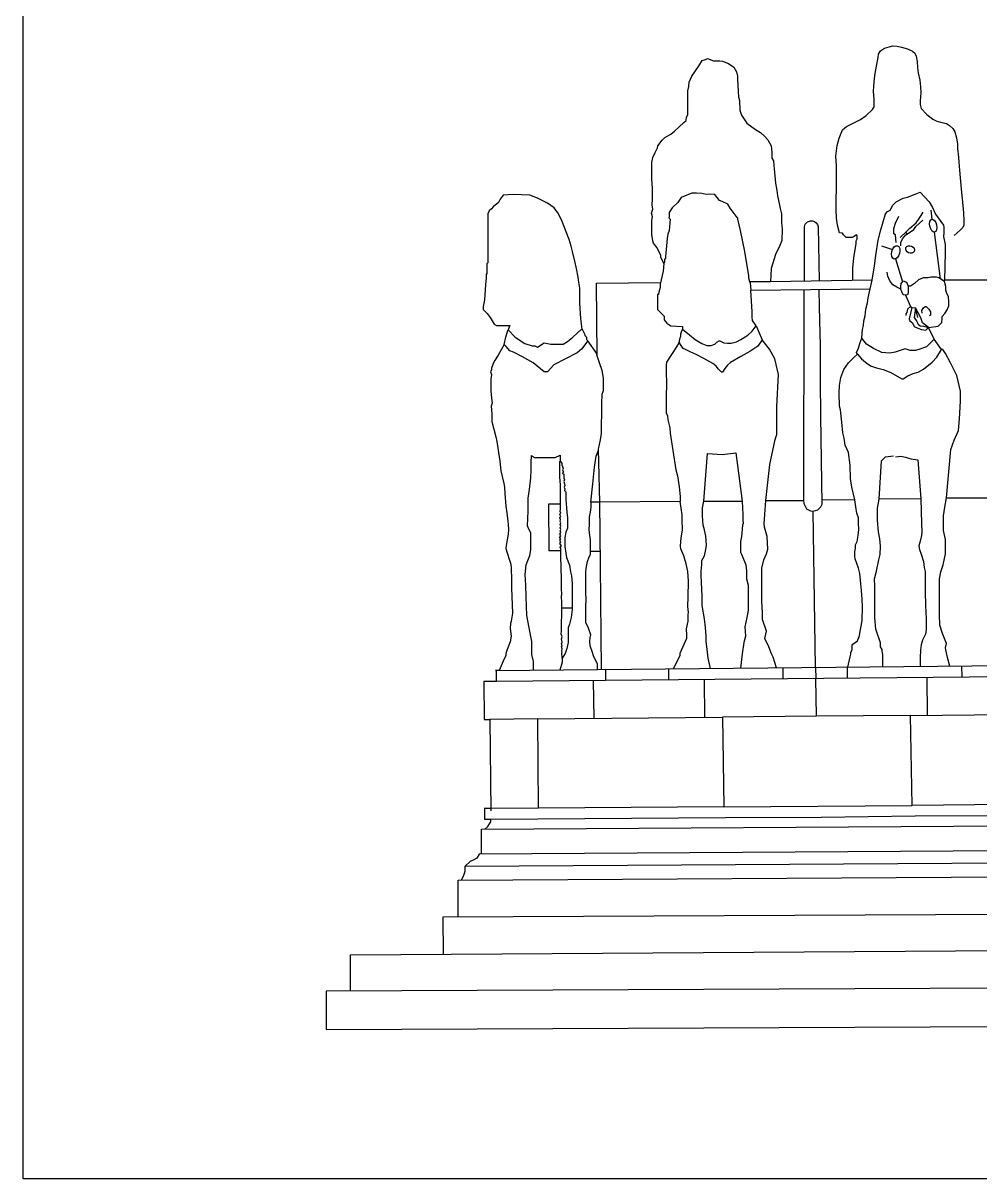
# Model space of a CAD drawing. Header units: inches. Extents: x 23.9 to 48.3, y 11.3 to 24.3.
# Drawn here: x 23.851 to 24.451, y 11.268 to 11.991 of the extents above; entities that cross this region are included whole.
import ezdxf

# ---------------------------------------------------------------- set-up
doc = ezdxf.new("R2010")
doc.units = ezdxf.units.IN
doc.header["$MEASUREMENT"] = 0
doc.layers.add('foto', color=7, linetype='Continuous')
doc.layers.add('çizgi', color=10, linetype='Continuous')
picture_1 = doc.add_image_def('image1.jpg', size_in_pixel=(1984, 2806))

msp = doc.modelspace()

# ---------------------------------------------------------------- hatches: boundary and pattern name
at = {"layer": 'çizgi'}
h = msp.add_hatch(dxfattribs=at)
h.set_pattern_fill('BOX', color=256, scale=0.5)
h.paths.add_polyline_path([(24.18856, 11.64326), (24.18856, 11.6372), (24.18872, 11.63382), (24.18855, 11.63232), (24.18871, 11.62863), (24.18871, 11.62541), (24.18871, 11.61989), (24.18867, 11.61686), (24.18867, 11.61222), (24.18867, 11.61082), (24.1884, 11.60866), (24.18905, 11.60738), (24.18858, 11.6058), (24.18892, 11.60379), (24.18862, 11.60262), (24.18907, 11.60144), (24.18859, 11.60103), (24.18892, 11.59956), (24.18873, 11.59828), (24.18906, 11.59751), (24.18877, 11.59703), (24.18903, 11.59375), (24.19086, 11.59665), (24.192, 11.5998), (24.19269, 11.60358), (24.19269, 11.60954), (24.19269, 11.61276), (24.19354, 11.61505), (24.19456, 11.61913), (24.19516, 11.62428), (24.19516, 11.63153), (24.19516, 11.63516), (24.19516, 11.64041), (24.19474, 11.6453), (24.19432, 11.64772), (24.19352, 11.65188), (24.19179, 11.65683), (24.19062, 11.66357), (24.19062, 11.66937), (24.19137, 11.67262), (24.19234, 11.67518), (24.19234, 11.67846), (24.19234, 11.68157), (24.19194, 11.68522), (24.19169, 11.68785), (24.1912, 11.69283), (24.1912, 11.69799), (24.19041, 11.69875), (24.19075, 11.69971), (24.19027, 11.70079), (24.19068, 11.70183), (24.19041, 11.70286), (24.19004, 11.70433), (24.1905, 11.70541), (24.19014, 11.70644), (24.19014, 11.70888), (24.18923, 11.70968), (24.18978, 11.71026), (24.18916, 11.71168), (24.18952, 11.71254), (24.18918, 11.71372), (24.18888, 11.71475), (24.18888, 11.71581), (24.18781, 11.71714), (24.18763, 11.71683), (24.18763, 11.7118), (24.18763, 11.70717), (24.18802, 11.70234), (24.18802, 11.69553), (24.18802, 11.69127), (24.18802, 11.6887), (24.18802, 11.68704), (24.18773, 11.68565), (24.18821, 11.68456), (24.18754, 11.68376), (24.18807, 11.68248), (24.18759, 11.68156), (24.188, 11.68061), (24.18768, 11.67937), (24.18809, 11.6784), (24.18778, 11.67741), (24.18817, 11.67636), (24.18776, 11.67531), (24.18826, 11.67426), (24.18769, 11.67348), (24.18814, 11.67235), (24.18749, 11.67135), (24.18825, 11.67033), (24.18739, 11.66915), (24.18817, 11.66858), (24.18749, 11.66765), (24.1882, 11.66662), (24.18746, 11.66554), (24.18851, 11.66413), (24.18756, 11.66343), (24.18816, 11.66262), (24.18816, 11.66136), (24.1882, 11.65919), (24.18824, 11.65758)])

# ---------------------------------------------------------------- linework, layer by layer
for p, q in [((24.38732, 11.97211), (24.38842, 11.97407)), ((24.38842, 11.97407), (24.39102, 11.97576)), ((24.39102, 11.97576), (24.39401, 11.97658)), ((24.39401, 11.97658), (24.39612, 11.97732)), ((24.39612, 11.97732), (24.39884, 11.97696)), ((24.39884, 11.97696), (24.40163, 11.97634)), ((24.40163, 11.97634), (24.40551, 11.97537)), ((24.40551, 11.97537), (24.40852, 11.97399)), ((24.40852, 11.97399), (24.41009, 11.97264)), ((24.2745, 11.96422), (24.27679, 11.96799)), ((24.27679, 11.96799), (24.27876, 11.96876)), ((24.27876, 11.96876), (24.28014, 11.9693)), ((24.28014, 11.9693), (24.28388, 11.96787)), ((24.28388, 11.96787), (24.28785, 11.96787)), ((24.28785, 11.96787), (24.28953, 11.96761)), ((24.28953, 11.96761), (24.29321, 11.96612)), ((24.38599, 11.96445), (24.38709, 11.96992)), ((24.38709, 11.96992), (24.38732, 11.97211)), ((24.41009, 11.97264), (24.41088, 11.97086)), ((24.41088, 11.97086), (24.41139, 11.96744)), ((24.41139, 11.96744), (24.41166, 11.9637)), ((24.27025, 11.95815), (24.2745, 11.96422)), ((24.29321, 11.96612), (24.2966, 11.96381)), ((24.2966, 11.96381), (24.29825, 11.9609)), ((24.29825, 11.9609), (24.29893, 11.95828)), ((24.38469, 11.95682), (24.3852, 11.95997)), ((24.3852, 11.95997), (24.38599, 11.96445)), ((24.41166, 11.9637), (24.412, 11.96039)), ((24.412, 11.96039), (24.41317, 11.95569)), ((24.26768, 11.94905), (24.26832, 11.95167)), ((24.26832, 11.95167), (24.26866, 11.95458)), ((24.26866, 11.95458), (24.27025, 11.95815)), ((24.29893, 11.95828), (24.29893, 11.95637)), ((24.29893, 11.95637), (24.2993, 11.94853)), ((24.38411, 11.94856), (24.38435, 11.95189)), ((24.38435, 11.95189), (24.38469, 11.95682)), ((24.41317, 11.95569), (24.41348, 11.95151)), ((24.26768, 11.94117), (24.26768, 11.94905)), ((24.2993, 11.94853), (24.29945, 11.94535)), ((24.29945, 11.94535), (24.3001, 11.94292)), ((24.38454, 11.94385), (24.38411, 11.94856)), ((24.41369, 11.94775), (24.41328, 11.94279)), ((24.41348, 11.95151), (24.41369, 11.94775)), ((24.26768, 11.93399), (24.26768, 11.94117)), ((24.3001, 11.94292), (24.30039, 11.93691)), ((24.37947, 11.93358), (24.38355, 11.93734)), ((24.38355, 11.93734), (24.38454, 11.93901)), ((24.38454, 11.93901), (24.38454, 11.94385)), ((24.41328, 11.94279), (24.41328, 11.94047)), ((24.41328, 11.94047), (24.41398, 11.93804)), ((24.41398, 11.93804), (24.41757, 11.93429)), ((24.26531, 11.92919), (24.26677, 11.93054)), ((24.26677, 11.93054), (24.26689, 11.93253)), ((24.26689, 11.93253), (24.26768, 11.93399)), ((24.30039, 11.93691), (24.3013, 11.93371)), ((24.3013, 11.93371), (24.30314, 11.93124)), ((24.30314, 11.93124), (24.30468, 11.92879)), ((24.37188, 11.92907), (24.37601, 11.93119)), ((24.37601, 11.93119), (24.37947, 11.93358)), ((24.41757, 11.93429), (24.42126, 11.93136)), ((24.42126, 11.93136), (24.42384, 11.93003)), ((24.42384, 11.93003), (24.42699, 11.92923)), ((24.25705, 11.92197), (24.25946, 11.92373)), ((24.25946, 11.92373), (24.26531, 11.92919)), ((24.30468, 11.92879), (24.30792, 11.92651)), ((24.30792, 11.92651), (24.31015, 11.92473)), ((24.31015, 11.92473), (24.31321, 11.92302)), ((24.31321, 11.92302), (24.31571, 11.92068)), ((24.36262, 11.91941), (24.36468, 11.92452)), ((24.36468, 11.92452), (24.36723, 11.92674)), ((24.36723, 11.92674), (24.37188, 11.92907)), ((24.42699, 11.92923), (24.42981, 11.92864)), ((24.42981, 11.92864), (24.4318, 11.92738)), ((24.4318, 11.92738), (24.43386, 11.92549)), ((24.43386, 11.92549), (24.43502, 11.92327)), ((24.43502, 11.92327), (24.43622, 11.91959)), ((24.24899, 11.91464), (24.25157, 11.9182)), ((24.25157, 11.9182), (24.25329, 11.91979)), ((24.25329, 11.91979), (24.25705, 11.92197)), ((24.31571, 11.92068), (24.31792, 11.91828)), ((24.31792, 11.91828), (24.31993, 11.91451)), ((24.36143, 11.91491), (24.36262, 11.91941)), ((24.43622, 11.91959), (24.43676, 11.91572)), ((24.43676, 11.91572), (24.43676, 11.913)), ((24.2459, 11.90724), (24.24721, 11.91051)), ((24.24721, 11.91051), (24.24878, 11.91325)), ((24.24878, 11.91325), (24.24899, 11.91464)), ((24.31993, 11.91451), (24.32019, 11.91275)), ((24.32019, 11.91275), (24.32043, 11.91049)), ((24.32043, 11.91049), (24.32043, 11.90681)), ((24.36054, 11.90823), (24.36143, 11.91491)), ((24.36101, 11.90216), (24.36054, 11.90823)), ((24.43676, 11.913), (24.43743, 11.90754)), ((24.24527, 11.90424), (24.2459, 11.90724)), ((24.24527, 11.9024), (24.24527, 11.90424)), ((24.24527, 11.8938), (24.24527, 11.9024)), ((24.32043, 11.90681), (24.32142, 11.90513)), ((24.32142, 11.90513), (24.32161, 11.90234)), ((24.32161, 11.90234), (24.32177, 11.90017)), ((24.36101, 11.8925), (24.36101, 11.90216)), ((24.43743, 11.90754), (24.43767, 11.90438)), ((24.43767, 11.90438), (24.43804, 11.89935)), ((24.24567, 11.88802), (24.24527, 11.8938)), ((24.32177, 11.90017), (24.32272, 11.8912)), ((24.43804, 11.89935), (24.43899, 11.88752)), ((24.24567, 11.88147), (24.24567, 11.88802)), ((24.32272, 11.8912), (24.32353, 11.88659)), ((24.32353, 11.88659), (24.324, 11.88324)), ((24.36101, 11.88583), (24.36101, 11.8925)), ((24.43899, 11.88752), (24.44, 11.87717)), ((24.15005, 11.88117), (24.14907, 11.87901)), ((24.15193, 11.88369), (24.15005, 11.88117)), ((24.15829, 11.88405), (24.15193, 11.88369)), ((24.16877, 11.88369), (24.15829, 11.88405)), ((24.17361, 11.88183), (24.16877, 11.88369)), ((24.17974, 11.87873), (24.17361, 11.88183)), ((24.24535, 11.8774), (24.24567, 11.88147)), ((24.26361, 11.88218), (24.26139, 11.8791)), ((24.27023, 11.88487), (24.26361, 11.88218)), ((24.27325, 11.88487), (24.27023, 11.88487)), ((24.27646, 11.88468), (24.27325, 11.88487)), ((24.2792, 11.8841), (24.27646, 11.88468)), ((24.28115, 11.88433), (24.2792, 11.8841)), ((24.28466, 11.88402), (24.28115, 11.88433)), ((24.28769, 11.88046), (24.28466, 11.88402)), ((24.28921, 11.87974), (24.28769, 11.88046)), ((24.29284, 11.87802), (24.28921, 11.87974)), ((24.324, 11.88324), (24.32505, 11.87856)), ((24.36061, 11.88263), (24.36101, 11.88583)), ((24.36061, 11.87808), (24.36061, 11.88263)), ((24.39629, 11.87734), (24.39837, 11.87952)), ((24.39837, 11.87952), (24.40273, 11.88177)), ((24.40273, 11.88177), (24.40548, 11.88247)), ((24.40548, 11.88247), (24.41014, 11.88432)), ((24.41014, 11.88432), (24.41343, 11.88562)), ((24.41343, 11.88562), (24.41897, 11.87952)), ((24.41897, 11.87952), (24.42105, 11.87593)), ((24.14316, 11.87392), (24.14251, 11.87204)), ((24.14251, 11.87204), (24.14251, 11.86297)), ((24.14474, 11.87513), (24.14316, 11.87392)), ((24.14577, 11.87647), (24.14474, 11.87513)), ((24.14907, 11.87901), (24.14577, 11.87647)), ((24.18392, 11.87574), (24.17974, 11.87873)), ((24.18631, 11.87263), (24.18392, 11.87574)), ((24.18856, 11.86821), (24.18631, 11.87263)), ((24.24503, 11.87243), (24.24578, 11.87503)), ((24.24553, 11.87012), (24.24503, 11.87243)), ((24.24578, 11.87503), (24.24535, 11.8774)), ((24.258, 11.87568), (24.25615, 11.87291)), ((24.25615, 11.87291), (24.25615, 11.87019)), ((24.26139, 11.8791), (24.258, 11.87568)), ((24.29432, 11.8756), (24.29284, 11.87802)), ((24.298, 11.87056), (24.29432, 11.8756)), ((24.32505, 11.87856), (24.32558, 11.87536)), ((24.32558, 11.87536), (24.32648, 11.87201)), ((24.32648, 11.87201), (24.32648, 11.86663)), ((24.36061, 11.87378), (24.36061, 11.87808)), ((24.36085, 11.87063), (24.36061, 11.87378)), ((24.39156, 11.87201), (24.39297, 11.87355)), ((24.39297, 11.87355), (24.39464, 11.87435)), ((24.39464, 11.87435), (24.39629, 11.87734)), ((24.41395, 11.87102), (24.4153, 11.87301)), ((24.42105, 11.87593), (24.423, 11.87177)), ((24.44, 11.87717), (24.44055, 11.87268)), ((24.44055, 11.87268), (24.44078, 11.86754)), ((24.19333, 11.85601), (24.18856, 11.86821)), ((24.24527, 11.86788), (24.24553, 11.87012)), ((24.24527, 11.86451), (24.24527, 11.86788)), ((24.25615, 11.87019), (24.25579, 11.86958)), ((24.25579, 11.86958), (24.25663, 11.86865)), ((24.25663, 11.86865), (24.25597, 11.86163)), ((24.299, 11.86925), (24.298, 11.87056)), ((24.299, 11.86872), (24.299, 11.86925)), ((24.30074, 11.86166), (24.299, 11.86872)), ((24.32648, 11.86663), (24.32695, 11.8624)), ((24.34081, 11.8639), (24.34132, 11.8656)), ((24.34132, 11.8656), (24.34276, 11.8671)), ((24.34276, 11.8671), (24.3446, 11.86758)), ((24.3446, 11.86758), (24.3458, 11.86758)), ((24.3458, 11.86758), (24.34715, 11.86713)), ((24.34715, 11.86713), (24.34819, 11.86629)), ((24.34819, 11.86629), (24.34908, 11.86527)), ((24.34908, 11.86527), (24.34936, 11.86395)), ((24.361, 11.86933), (24.36085, 11.87063)), ((24.36155, 11.86495), (24.361, 11.86933)), ((24.36274, 11.86013), (24.36155, 11.86495)), ((24.38876, 11.86209), (24.39156, 11.87201)), ((24.40682, 11.86311), (24.41079, 11.86633)), ((24.4107, 11.864), (24.41492, 11.86806)), ((24.41079, 11.86633), (24.41273, 11.86916)), ((24.41273, 11.86916), (24.41395, 11.87102)), ((24.423, 11.87177), (24.42787, 11.86499)), ((24.42787, 11.86499), (24.42827, 11.86341)), ((24.44078, 11.86496), (24.44003, 11.86344)), ((24.44078, 11.86754), (24.44078, 11.86496)), ((24.14251, 11.86297), (24.14251, 11.85226)), ((24.24527, 11.85908), (24.24527, 11.86451)), ((24.24586, 11.85506), (24.24527, 11.85908)), ((24.25521, 11.8593), (24.25483, 11.85654)), ((24.25597, 11.86163), (24.25521, 11.8593)), ((24.30342, 11.84846), (24.30074, 11.86166)), ((24.32695, 11.8624), (24.32666, 11.85525)), ((24.34081, 11.82984), (24.34081, 11.8639)), ((24.34936, 11.86395), (24.35009, 11.82998)), ((24.36458, 11.85981), (24.36274, 11.86013)), ((24.36539, 11.85895), (24.36458, 11.85981)), ((24.36698, 11.85725), (24.36539, 11.85895)), ((24.37203, 11.85775), (24.37074, 11.85725)), ((24.37341, 11.85876), (24.37203, 11.85775)), ((24.37387, 11.85814), (24.37341, 11.85876)), ((24.37387, 11.85639), (24.37387, 11.85814)), ((24.38702, 11.85548), (24.38876, 11.86209)), ((24.4008, 11.85713), (24.40447, 11.86076)), ((24.40222, 11.85638), (24.4043, 11.85876)), ((24.40426, 11.86056), (24.40511, 11.8593)), ((24.4043, 11.85876), (24.4072, 11.86071)), ((24.40447, 11.86076), (24.40682, 11.86311)), ((24.4072, 11.86071), (24.40948, 11.86224)), ((24.40948, 11.86224), (24.4107, 11.864)), ((24.42605, 11.83132), (24.42235, 11.86055)), ((24.42827, 11.86009), (24.42799, 11.85781)), ((24.42799, 11.85781), (24.42908, 11.85288)), ((24.42827, 11.86341), (24.42827, 11.86009)), ((24.43849, 11.8618), (24.43468, 11.85852)), ((24.44003, 11.86344), (24.43849, 11.8618)), ((24.14251, 11.85226), (24.14251, 11.84124)), ((24.19461, 11.85175), (24.19333, 11.85601)), ((24.1954, 11.84844), (24.19461, 11.85175)), ((24.24627, 11.85362), (24.24586, 11.85506)), ((24.24861, 11.85071), (24.24627, 11.85362)), ((24.25083, 11.84595), (24.24861, 11.85071)), ((24.25454, 11.85433), (24.25386, 11.84734)), ((24.25483, 11.85654), (24.25454, 11.85433)), ((24.32541, 11.85215), (24.32277, 11.84661)), ((24.32666, 11.85525), (24.32541, 11.85215)), ((24.37074, 11.85725), (24.36698, 11.85725)), ((24.37182, 11.84446), (24.37316, 11.85349)), ((24.37316, 11.85504), (24.37387, 11.85639)), ((24.37316, 11.85349), (24.37316, 11.85504)), ((24.38556, 11.84598), (24.38702, 11.85548)), ((24.40121, 11.85407), (24.40222, 11.85638)), ((24.40121, 11.85203), (24.40121, 11.85407)), ((24.42908, 11.85288), (24.42908, 11.84804)), ((24.19684, 11.84241), (24.1954, 11.84844)), ((24.25083, 11.84489), (24.25083, 11.84595)), ((24.25272, 11.84093), (24.25083, 11.84489)), ((24.25366, 11.84419), (24.25315, 11.8434)), ((24.25315, 11.8434), (24.25315, 11.842)), ((24.25386, 11.84734), (24.25366, 11.84525)), ((24.25366, 11.84525), (24.25366, 11.84419)), ((24.30606, 11.8331), (24.30342, 11.84846)), ((24.32277, 11.84661), (24.31993, 11.83775)), ((24.37112, 11.83806), (24.37182, 11.84446)), ((24.38472, 11.83934), (24.38556, 11.84598)), ((24.39798, 11.84379), (24.40231, 11.82944)), ((24.42908, 11.84804), (24.4286, 11.83017)), ((24.14251, 11.84124), (24.14182, 11.84064)), ((24.14182, 11.84064), (24.14182, 11.83546)), ((24.19807, 11.83776), (24.19684, 11.84241)), ((24.19892, 11.83232), (24.19807, 11.83776)), ((24.25221, 11.83611), (24.25041, 11.82796)), ((24.25272, 11.84093), (24.25221, 11.83611)), ((24.25315, 11.842), (24.25272, 11.84093)), ((24.31993, 11.83775), (24.31962, 11.82952)), ((24.37112, 11.83031), (24.37112, 11.83806)), ((24.3832, 11.83049), (24.38472, 11.83934)), ((24.14141, 11.8319), (24.14089, 11.82755)), ((24.14182, 11.83463), (24.14141, 11.83409)), ((24.14141, 11.83409), (24.14141, 11.8319)), ((24.14182, 11.83546), (24.14182, 11.83463)), ((24.19941, 11.82927), (24.19892, 11.83232)), ((24.20004, 11.82535), (24.19941, 11.82927)), ((24.21046, 11.82858), (24.25063, 11.82892)), ((24.30591, 11.83164), (24.30606, 11.8331)), ((24.30652, 11.82952), (24.30591, 11.83164)), ((24.31962, 11.82952), (24.30635, 11.82952)), ((24.30635, 11.82952), (24.30689, 11.82869)), ((24.30689, 11.82869), (24.30726, 11.82412)), ((24.3832, 11.83049), (24.31962, 11.82952)), ((24.38197, 11.82507), (24.3832, 11.83049)), ((24.39314, 11.83291), (24.39262, 11.83544)), ((24.39442, 11.83001), (24.39314, 11.83291)), ((24.39629, 11.82754), (24.39442, 11.83001)), ((24.40153, 11.82837), (24.40282, 11.83013)), ((24.40282, 11.83013), (24.40447, 11.82921)), ((24.40447, 11.82921), (24.40527, 11.82831)), ((24.4122, 11.83075), (24.40975, 11.82848)), ((24.41522, 11.83188), (24.4122, 11.83075)), ((24.41845, 11.83188), (24.41522, 11.83188)), ((24.41998, 11.83225), (24.41845, 11.83188)), ((24.42365, 11.83225), (24.41998, 11.83225)), ((24.42509, 11.83194), (24.42365, 11.83225)), ((24.4286, 11.82966), (24.42509, 11.83194)), ((24.4286, 11.82966), (24.4286, 11.83068)), ((24.4286, 11.83068), (24.42882, 11.83068)), ((24.42939, 11.82656), (24.4286, 11.82966)), ((24.42882, 11.83068), (24.48045, 11.83068)), ((24.14089, 11.82755), (24.14029, 11.81824)), ((24.20004, 11.81613), (24.20004, 11.82535)), ((24.21103, 11.78311), (24.21046, 11.82858)), ((24.24931, 11.82157), (24.24879, 11.82157)), ((24.24879, 11.82157), (24.24879, 11.81215)), ((24.24964, 11.82287), (24.24931, 11.82157)), ((24.25041, 11.82594), (24.24964, 11.82287)), ((24.25041, 11.82796), (24.25041, 11.82594)), ((24.30726, 11.82412), (24.38197, 11.82507)), ((24.30799, 11.81071), (24.30726, 11.82412)), ((24.34043, 11.82454), (24.34025, 11.69258)), ((24.35025, 11.81374), (24.35011, 11.82467)), ((24.38082, 11.81944), (24.38197, 11.82507)), ((24.39882, 11.82607), (24.39629, 11.82754)), ((24.4013, 11.82491), (24.39882, 11.82607)), ((24.4013, 11.82653), (24.40153, 11.82837)), ((24.4013, 11.82491), (24.4013, 11.82653)), ((24.40189, 11.82308), (24.4013, 11.82491)), ((24.40265, 11.82133), (24.40189, 11.82308)), ((24.40527, 11.82831), (24.40575, 11.82676)), ((24.40585, 11.8226), (24.40539, 11.82125)), ((24.40734, 11.82676), (24.40575, 11.82676)), ((24.40575, 11.82676), (24.40585, 11.8244)), ((24.40585, 11.8244), (24.40585, 11.8226)), ((24.40975, 11.82848), (24.40734, 11.82676)), ((24.42939, 11.82415), (24.42939, 11.82656)), ((24.42993, 11.82277), (24.42939, 11.82415)), ((24.43104, 11.81996), (24.42993, 11.82277)), ((24.14029, 11.81824), (24.13956, 11.81397)), ((24.20069, 11.80647), (24.20004, 11.81613)), ((24.37928, 11.81221), (24.38027, 11.81617)), ((24.38027, 11.81617), (24.38082, 11.81944)), ((24.40416, 11.821), (24.40265, 11.82133)), ((24.40539, 11.82125), (24.40416, 11.821)), ((24.40416, 11.821), (24.40732, 11.81396)), ((24.4302, 11.81185), (24.43135, 11.81445)), ((24.43135, 11.81694), (24.43104, 11.81996)), ((24.43135, 11.81445), (24.43135, 11.81694)), ((24.13956, 11.81397), (24.13956, 11.81315)), ((24.13956, 11.81315), (24.13956, 11.81203)), ((24.13956, 11.81203), (24.14201, 11.80964)), ((24.14201, 11.80964), (24.14385, 11.80712)), ((24.14385, 11.80712), (24.14644, 11.803)), ((24.24879, 11.81215), (24.25146, 11.80939)), ((24.25146, 11.80939), (24.25294, 11.80786)), ((24.25294, 11.80786), (24.25294, 11.80556)), ((24.30799, 11.80726), (24.30799, 11.81071)), ((24.30835, 11.80517), (24.30799, 11.80726)), ((24.35063, 11.7972), (24.35025, 11.81374)), ((24.37813, 11.8049), (24.37889, 11.80804)), ((24.37889, 11.80804), (24.37928, 11.81221)), ((24.40504, 11.81022), (24.40446, 11.80935)), ((24.40446, 11.80935), (24.40446, 11.80824)), ((24.40547, 11.81238), (24.40504, 11.81022)), ((24.40732, 11.81396), (24.40547, 11.81238)), ((24.4081, 11.81331), (24.40642, 11.80633)), ((24.40732, 11.81396), (24.4081, 11.81331)), ((24.4081, 11.81331), (24.41042, 11.81307)), ((24.40993, 11.80996), (24.40961, 11.80714)), ((24.40961, 11.80714), (24.41132, 11.80464)), ((24.41042, 11.81307), (24.40993, 11.80996)), ((24.41379, 11.80693), (24.41042, 11.81307)), ((24.41185, 11.80708), (24.41042, 11.81307)), ((24.41485, 11.80365), (24.41379, 11.80693)), ((24.41438, 11.81153), (24.41534, 11.81314)), ((24.41467, 11.80975), (24.41438, 11.81153)), ((24.41534, 11.81314), (24.41644, 11.81392)), ((24.41644, 11.81392), (24.41709, 11.81392)), ((24.41709, 11.81392), (24.41884, 11.81229)), ((24.41884, 11.81229), (24.41985, 11.81068)), ((24.41985, 11.80851), (24.4191, 11.80812)), ((24.41985, 11.81068), (24.41985, 11.8095)), ((24.41985, 11.8095), (24.41985, 11.80851)), ((24.42707, 11.80774), (24.4288, 11.80958)), ((24.42707, 11.80637), (24.42707, 11.80774)), ((24.4288, 11.80958), (24.4302, 11.81185)), ((24.14644, 11.803), (24.14778, 11.80207)), ((24.14778, 11.80207), (24.15355, 11.80207)), ((24.15355, 11.80207), (24.15622, 11.80207)), ((24.15622, 11.80207), (24.15506, 11.79937)), ((24.20062, 11.79943), (24.20147, 11.7998)), ((24.20147, 11.7998), (24.20069, 11.80647)), ((24.20147, 11.7998), (24.2033, 11.79651)), ((24.25294, 11.80556), (24.2546, 11.80363)), ((24.2546, 11.80363), (24.25704, 11.80179)), ((24.25704, 11.80179), (24.2645, 11.80143)), ((24.2645, 11.7997), (24.2635, 11.79799)), ((24.2645, 11.80143), (24.2645, 11.7997)), ((24.2645, 11.7997), (24.26884, 11.7962)), ((24.30804, 11.79854), (24.31057, 11.80192)), ((24.31057, 11.80192), (24.30835, 11.80517)), ((24.31057, 11.80192), (24.31435, 11.79299)), ((24.37701, 11.7972), (24.37724, 11.79966)), ((24.37724, 11.79966), (24.37781, 11.80213)), ((24.37781, 11.80213), (24.37813, 11.8049)), ((24.40642, 11.80633), (24.40685, 11.80504)), ((24.40685, 11.80504), (24.40847, 11.80376)), ((24.40847, 11.80376), (24.40961, 11.80152)), ((24.40961, 11.80152), (24.4118, 11.80039)), ((24.41132, 11.80464), (24.41214, 11.80297)), ((24.4118, 11.80039), (24.41428, 11.79959)), ((24.41214, 11.80297), (24.41342, 11.80178)), ((24.41342, 11.80178), (24.41534, 11.80156)), ((24.41862, 11.80079), (24.41485, 11.80365)), ((24.41534, 11.80156), (24.41862, 11.80079)), ((24.41691, 11.79925), (24.41862, 11.80079)), ((24.41862, 11.80079), (24.42462, 11.80166)), ((24.42219, 11.79349), (24.41862, 11.80079)), ((24.42462, 11.80166), (24.42683, 11.8039)), ((24.42683, 11.8039), (24.42707, 11.80637)), ((24.15265, 11.79025), (24.15367, 11.79485)), ((24.15367, 11.79485), (24.15475, 11.79837)), ((24.15475, 11.79837), (24.15506, 11.79937)), ((24.15506, 11.79937), (24.15957, 11.79469)), ((24.15957, 11.79469), (24.16559, 11.79085)), ((24.19235, 11.79204), (24.19551, 11.7945)), ((24.19551, 11.7945), (24.19866, 11.79754)), ((24.19866, 11.79754), (24.20062, 11.79943)), ((24.20509, 11.79257), (24.20109, 11.7872)), ((24.2033, 11.79651), (24.2033, 11.79584)), ((24.2033, 11.79584), (24.20423, 11.79486)), ((24.20423, 11.79486), (24.20423, 11.7934)), ((24.20423, 11.7934), (24.20509, 11.79257)), ((24.21082, 11.78456), (24.20509, 11.79257)), ((24.26257, 11.79345), (24.26203, 11.79118)), ((24.26309, 11.79514), (24.26257, 11.79345)), ((24.2635, 11.79799), (24.26309, 11.79654)), ((24.26309, 11.79654), (24.26309, 11.79514)), ((24.26884, 11.7962), (24.27238, 11.79335)), ((24.27238, 11.79335), (24.27657, 11.79082)), ((24.28601, 11.79168), (24.28734, 11.7924)), ((24.28734, 11.7924), (24.2879, 11.7924)), ((24.2879, 11.7924), (24.29035, 11.79122)), ((24.2983, 11.79181), (24.30106, 11.79323)), ((24.30106, 11.79323), (24.30542, 11.7961)), ((24.30542, 11.7961), (24.30804, 11.79854)), ((24.31435, 11.79299), (24.31171, 11.78909)), ((24.31903, 11.78722), (24.31435, 11.79299)), ((24.35083, 11.78951), (24.35063, 11.7972)), ((24.37544, 11.79086), (24.37674, 11.79404)), ((24.37674, 11.79404), (24.37701, 11.7972)), ((24.37976, 11.79045), (24.37674, 11.79404)), ((24.41428, 11.79959), (24.41691, 11.79925)), ((24.42219, 11.79349), (24.41726, 11.78873)), ((24.42675, 11.78696), (24.42219, 11.79349)), ((24.15265, 11.79025), (24.14885, 11.78343)), ((24.15387, 11.7889), (24.15265, 11.79025)), ((24.15623, 11.78629), (24.15387, 11.7889)), ((24.15846, 11.78529), (24.15623, 11.78629)), ((24.16413, 11.78247), (24.15846, 11.78529)), ((24.16559, 11.79085), (24.1702, 11.7894)), ((24.1702, 11.7894), (24.17192, 11.7894)), ((24.17192, 11.7894), (24.17358, 11.78857)), ((24.17358, 11.78857), (24.17767, 11.79116)), ((24.17767, 11.79116), (24.18187, 11.79033)), ((24.18187, 11.79033), (24.18613, 11.79033)), ((24.18613, 11.79033), (24.1896, 11.79033)), ((24.1896, 11.79033), (24.19235, 11.79204)), ((24.20109, 11.7872), (24.19844, 11.78496)), ((24.26064, 11.78879), (24.25446, 11.77911)), ((24.26203, 11.79118), (24.26064, 11.78879)), ((24.26355, 11.78962), (24.26216, 11.79175)), ((24.26485, 11.78771), (24.26355, 11.78962)), ((24.26635, 11.78698), (24.26485, 11.78771)), ((24.26927, 11.78557), (24.26635, 11.78698)), ((24.27299, 11.78381), (24.26927, 11.78557)), ((24.27657, 11.79082), (24.27975, 11.78961)), ((24.27975, 11.78961), (24.28229, 11.78961)), ((24.28229, 11.78961), (24.28461, 11.79044)), ((24.28461, 11.79044), (24.28601, 11.79168)), ((24.29035, 11.79122), (24.29266, 11.79091)), ((24.29266, 11.79091), (24.29485, 11.79091)), ((24.29485, 11.79091), (24.2983, 11.79181)), ((24.3065, 11.78585), (24.30098, 11.78267)), ((24.31171, 11.78909), (24.3065, 11.78585)), ((24.32219, 11.78124), (24.31903, 11.78722)), ((24.35094, 11.78132), (24.35083, 11.78951)), ((24.37347, 11.78522), (24.37462, 11.78779)), ((24.37406, 11.78403), (24.37347, 11.78522)), ((24.37462, 11.78779), (24.37544, 11.79086)), ((24.38406, 11.78765), (24.37976, 11.79045)), ((24.3893, 11.78516), (24.38406, 11.78765)), ((24.39442, 11.78476), (24.3893, 11.78516)), ((24.3977, 11.7854), (24.39442, 11.78476)), ((24.40392, 11.78738), (24.3977, 11.7854)), ((24.40699, 11.78634), (24.40392, 11.78738)), ((24.41035, 11.78634), (24.40699, 11.78634)), ((24.41248, 11.78708), (24.41035, 11.78634)), ((24.41726, 11.78873), (24.41248, 11.78708)), ((24.42386, 11.78224), (24.42675, 11.78696)), ((24.42746, 11.78696), (24.42675, 11.78696)), ((24.42915, 11.78451), (24.42746, 11.78696)), ((24.14654, 11.78001), (24.14554, 11.77758)), ((24.14885, 11.78343), (24.14654, 11.78001)), ((24.17081, 11.77867), (24.16413, 11.78247)), ((24.1778, 11.77297), (24.17081, 11.77867)), ((24.19844, 11.78496), (24.18367, 11.77733)), ((24.21082, 11.78374), (24.21082, 11.78456)), ((24.21246, 11.77876), (24.21082, 11.78374)), ((24.21409, 11.77381), (24.21246, 11.77876)), ((24.25446, 11.77911), (24.25419, 11.7772)), ((24.27787, 11.78149), (24.27299, 11.78381)), ((24.28345, 11.77817), (24.27787, 11.78149)), ((24.28545, 11.77652), (24.28345, 11.77817)), ((24.29447, 11.77891), (24.29261, 11.77719)), ((24.30098, 11.78267), (24.29447, 11.77891)), ((24.32457, 11.77145), (24.32219, 11.78124)), ((24.35094, 11.77467), (24.35094, 11.78132)), ((24.36548, 11.77452), (24.36843, 11.77861)), ((24.36843, 11.77861), (24.37182, 11.78193)), ((24.37182, 11.78193), (24.37406, 11.78403)), ((24.37406, 11.78403), (24.3766, 11.78115)), ((24.3766, 11.78115), (24.37918, 11.77905)), ((24.37918, 11.77905), (24.38231, 11.77691)), ((24.41543, 11.77465), (24.42082, 11.77916)), ((24.42082, 11.77916), (24.42386, 11.78224)), ((24.43235, 11.77862), (24.42915, 11.78451)), ((24.43638, 11.77078), (24.43235, 11.77862)), ((24.14464, 11.77461), (24.14414, 11.77304)), ((24.14414, 11.77304), (24.14461, 11.77128)), ((24.14461, 11.77128), (24.14421, 11.76849)), ((24.14554, 11.77758), (24.14464, 11.77541)), ((24.14464, 11.77541), (24.14464, 11.77461)), ((24.17981, 11.77297), (24.1778, 11.77297)), ((24.18367, 11.77733), (24.17981, 11.77297)), ((24.21484, 11.769), (24.21409, 11.77381)), ((24.25419, 11.7772), (24.25419, 11.77454)), ((24.25419, 11.77454), (24.25439, 11.76409)), ((24.28702, 11.77481), (24.28545, 11.77652)), ((24.28886, 11.77279), (24.28702, 11.77481)), ((24.28949, 11.77279), (24.28886, 11.77279)), ((24.29094, 11.77518), (24.28949, 11.77279)), ((24.29261, 11.77719), (24.29094, 11.77518)), ((24.32347, 11.75143), (24.32457, 11.77145)), ((24.35094, 11.76772), (24.35094, 11.77467)), ((24.36365, 11.76955), (24.36548, 11.77452)), ((24.38231, 11.77691), (24.38602, 11.77553)), ((24.38602, 11.77553), (24.39009, 11.7746)), ((24.39009, 11.7746), (24.39506, 11.77254)), ((24.39506, 11.77254), (24.40182, 11.76861)), ((24.40567, 11.77044), (24.40902, 11.77191)), ((24.40902, 11.77191), (24.41208, 11.77282)), ((24.41208, 11.77282), (24.41543, 11.77465)), ((24.43866, 11.76104), (24.43638, 11.77078)), ((24.14421, 11.76849), (24.14421, 11.76122)), ((24.21484, 11.76479), (24.21484, 11.769)), ((24.21484, 11.76129), (24.21484, 11.76479)), ((24.25439, 11.76409), (24.25413, 11.75926)), ((24.35118, 11.74545), (24.35094, 11.76772)), ((24.36249, 11.75965), (24.36288, 11.76445)), ((24.36288, 11.76445), (24.36365, 11.76955)), ((24.40182, 11.76861), (24.40262, 11.76861)), ((24.40262, 11.76861), (24.40567, 11.77044)), ((24.14421, 11.76122), (24.14472, 11.75664)), ((24.14472, 11.75664), (24.14507, 11.75351)), ((24.21392, 11.75315), (24.21414, 11.75902)), ((24.21414, 11.75902), (24.21484, 11.76129)), ((24.25413, 11.75926), (24.25413, 11.75083)), ((24.36286, 11.75145), (24.36249, 11.75965)), ((24.43866, 11.75478), (24.43866, 11.76104)), ((24.14507, 11.75351), (24.14447, 11.75145)), ((24.14447, 11.75145), (24.14487, 11.74684)), ((24.21392, 11.74849), (24.21392, 11.75315)), ((24.25413, 11.75083), (24.25413, 11.74731)), ((24.32347, 11.74004), (24.32347, 11.75143)), ((24.36339, 11.74935), (24.36286, 11.75145)), ((24.36428, 11.74156), (24.36339, 11.74935)), ((24.43794, 11.74359), (24.43866, 11.75478)), ((24.14487, 11.74684), (24.14487, 11.74202)), ((24.14487, 11.74202), (24.14614, 11.73712)), ((24.21363, 11.73846), (24.21392, 11.74849)), ((24.25413, 11.74731), (24.25492, 11.74546)), ((24.25492, 11.74546), (24.25527, 11.74308)), ((24.25527, 11.74308), (24.25639, 11.73788)), ((24.35202, 11.69018), (24.35118, 11.74545)), ((24.43727, 11.73629), (24.43794, 11.74359)), ((24.14614, 11.73712), (24.14737, 11.73239)), ((24.21292, 11.73044), (24.21363, 11.73447)), ((24.21363, 11.73447), (24.21363, 11.73846)), ((24.25639, 11.73788), (24.2566, 11.73456)), ((24.2566, 11.73456), (24.25829, 11.7237)), ((24.32347, 11.73372), (24.32347, 11.74004)), ((24.36487, 11.73493), (24.36428, 11.74156)), ((24.3657, 11.73143), (24.36487, 11.73493)), ((24.4347, 11.73025), (24.43727, 11.73629)), ((24.14737, 11.73239), (24.14815, 11.72936)), ((24.14815, 11.72936), (24.14993, 11.71706)), ((24.21184, 11.72452), (24.21292, 11.73044)), ((24.31915, 11.71499), (24.32253, 11.7306)), ((24.32253, 11.7306), (24.32347, 11.73372)), ((24.3664, 11.72712), (24.3657, 11.73143)), ((24.43264, 11.72443), (24.4347, 11.73025)), ((24.16982, 11.7188), (24.16982, 11.72074)), ((24.16982, 11.72074), (24.17161, 11.71939)), ((24.18467, 11.71939), (24.18781, 11.72081)), ((24.18781, 11.72081), (24.18781, 11.71714)), ((24.20921, 11.71334), (24.21025, 11.72019)), ((24.21025, 11.72019), (24.21186, 11.72401)), ((24.21262, 11.6915), (24.21184, 11.72452)), ((24.25829, 11.7237), (24.26017, 11.71163)), ((24.27782, 11.6921), (24.27997, 11.72195)), ((24.27997, 11.72195), (24.28925, 11.72129)), ((24.28925, 11.72129), (24.29776, 11.7224)), ((24.29776, 11.7224), (24.30185, 11.6921)), ((24.36844, 11.72254), (24.3664, 11.72712)), ((24.36946, 11.7146), (24.36844, 11.72254)), ((24.39171, 11.71975), (24.39673, 11.72044)), ((24.39796, 11.71981), (24.40128, 11.72028)), ((24.40128, 11.72028), (24.40411, 11.71951)), ((24.42984, 11.69406), (24.43264, 11.72443)), ((24.14993, 11.71706), (24.15055, 11.71097)), ((24.16967, 11.71806), (24.16982, 11.7188)), ((24.16967, 11.71168), (24.16967, 11.71806)), ((24.17161, 11.71939), (24.18467, 11.71939)), ((24.18763, 11.71683), (24.18781, 11.71714)), ((24.18763, 11.7118), (24.18763, 11.71683)), ((24.18781, 11.71714), (24.18888, 11.71581)), ((24.18888, 11.71581), (24.18888, 11.71475)), ((24.18888, 11.71475), (24.18918, 11.71372)), ((24.18918, 11.71372), (24.18952, 11.71254)), ((24.20815, 11.70297), (24.20921, 11.71334)), ((24.31668, 11.69244), (24.31915, 11.71499)), ((24.36975, 11.70615), (24.36946, 11.7146)), ((24.3876, 11.69337), (24.38902, 11.71729)), ((24.38902, 11.71729), (24.39171, 11.71975)), ((24.40411, 11.71951), (24.40752, 11.71859)), ((24.40752, 11.71859), (24.41186, 11.71792)), ((24.41186, 11.71792), (24.41371, 11.69342)), ((24.15055, 11.71097), (24.15241, 11.70307)), ((24.16843, 11.69925), (24.16927, 11.7066)), ((24.16927, 11.7066), (24.16967, 11.71168)), ((24.18763, 11.70717), (24.18763, 11.7118)), ((24.18802, 11.70234), (24.18763, 11.70717)), ((24.18952, 11.71254), (24.18916, 11.71168)), ((24.18916, 11.71168), (24.18978, 11.71026)), ((24.18978, 11.71026), (24.18923, 11.70968)), ((24.18923, 11.70968), (24.19014, 11.70888)), ((24.19014, 11.70888), (24.19014, 11.70644)), ((24.19014, 11.70644), (24.1905, 11.70541)), ((24.26017, 11.71163), (24.26127, 11.70787)), ((24.26127, 11.70787), (24.26242, 11.70095)), ((24.3706, 11.70087), (24.36975, 11.70615)), ((24.15241, 11.70307), (24.15289, 11.70081)), ((24.15289, 11.70081), (24.15313, 11.69691)), ((24.16772, 11.69391), (24.16843, 11.69925)), ((24.18802, 11.69553), (24.18802, 11.70234)), ((24.1905, 11.70541), (24.19004, 11.70433)), ((24.19004, 11.70433), (24.19041, 11.70286)), ((24.19068, 11.70183), (24.19027, 11.70079)), ((24.19027, 11.70079), (24.19075, 11.69971)), ((24.19041, 11.70286), (24.19068, 11.70183)), ((24.19075, 11.69971), (24.19041, 11.69875)), ((24.19041, 11.69875), (24.1912, 11.69799)), ((24.20697, 11.6915), (24.20815, 11.70297)), ((24.26242, 11.70095), (24.26294, 11.6949)), ((24.37233, 11.6929), (24.3706, 11.70087)), ((24.15313, 11.69691), (24.15379, 11.68882)), ((24.16772, 11.68586), (24.16772, 11.69391)), ((24.18802, 11.69127), (24.18802, 11.69553)), ((24.18802, 11.6887), (24.18802, 11.69127)), ((24.1912, 11.69799), (24.1912, 11.69283)), ((24.1912, 11.69283), (24.19169, 11.68785)), ((24.21262, 11.6915), (24.20697, 11.6915)), ((24.20724, 11.68836), (24.20724, 11.6915)), ((24.26294, 11.69192), (24.21262, 11.6915)), ((24.21306, 11.65175), (24.21262, 11.6915)), ((24.26294, 11.6949), (24.26294, 11.69192)), ((24.2635, 11.68758), (24.26294, 11.69192)), ((24.27693, 11.68779), (24.27782, 11.6921)), ((24.27782, 11.6921), (24.30185, 11.6921)), ((24.30185, 11.6921), (24.30216, 11.68379)), ((24.31604, 11.68363), (24.31668, 11.69244)), ((24.31668, 11.69244), (24.34027, 11.69244)), ((24.34025, 11.69258), (24.34052, 11.6905)), ((24.37233, 11.6929), (24.35199, 11.69259)), ((24.37333, 11.68709), (24.37233, 11.6929)), ((24.38663, 11.68761), (24.3876, 11.69337)), ((24.41371, 11.69342), (24.3876, 11.69337)), ((24.41371, 11.69342), (24.41417, 11.67814)), ((24.42875, 11.68835), (24.42984, 11.69406)), ((24.42984, 11.69406), (24.48167, 11.69406)), ((24.15379, 11.68882), (24.15429, 11.68464)), ((24.15429, 11.68464), (24.15487, 11.67954)), ((24.16732, 11.67663), (24.16772, 11.68586)), ((24.18076, 11.66096), (24.18066, 11.6904)), ((24.18066, 11.6904), (24.18802, 11.6904)), ((24.18754, 11.68376), (24.18821, 11.68456)), ((24.18773, 11.68565), (24.18802, 11.68704)), ((24.18821, 11.68456), (24.18773, 11.68565)), ((24.18802, 11.68704), (24.18802, 11.6887)), ((24.19169, 11.68785), (24.19194, 11.68522)), ((24.19194, 11.68522), (24.19234, 11.68157)), ((24.20607, 11.68206), (24.20682, 11.68507)), ((24.20682, 11.68507), (24.20724, 11.68836)), ((24.26411, 11.68353), (24.2635, 11.68758)), ((24.27693, 11.68292), (24.27693, 11.68779)), ((24.34052, 11.6905), (24.34201, 11.68719)), ((24.34201, 11.68719), (24.34465, 11.68605)), ((24.34465, 11.68605), (24.34631, 11.68569)), ((24.34631, 11.68569), (24.34922, 11.68655)), ((24.34776, 11.5879), (24.34631, 11.68569)), ((24.34922, 11.68655), (24.35109, 11.68846)), ((24.35109, 11.68846), (24.35202, 11.69018)), ((24.37373, 11.6845), (24.37333, 11.68709)), ((24.37468, 11.68163), (24.37373, 11.6845)), ((24.38663, 11.67985), (24.38663, 11.68761)), ((24.42794, 11.68291), (24.42875, 11.68835)), ((24.15487, 11.67954), (24.15523, 11.67741)), ((24.15523, 11.67741), (24.15542, 11.6744)), ((24.16772, 11.67546), (24.16732, 11.67663)), ((24.18807, 11.68248), (24.18754, 11.68376)), ((24.18759, 11.68156), (24.18807, 11.68248)), ((24.188, 11.68061), (24.18759, 11.68156)), ((24.18768, 11.67937), (24.188, 11.68061)), ((24.18809, 11.6784), (24.18768, 11.67937)), ((24.18778, 11.67741), (24.18809, 11.6784)), ((24.18817, 11.67636), (24.18778, 11.67741)), ((24.19234, 11.68157), (24.19234, 11.67846)), ((24.19234, 11.67846), (24.19234, 11.67518)), ((24.20583, 11.67407), (24.20607, 11.67758)), ((24.20607, 11.67758), (24.20607, 11.68206)), ((24.26411, 11.68188), (24.26411, 11.68353)), ((24.26411, 11.68019), (24.26411, 11.68188)), ((24.26411, 11.67823), (24.26411, 11.68019)), ((24.26443, 11.67616), (24.26411, 11.67823)), ((24.27745, 11.67691), (24.27693, 11.68292)), ((24.27826, 11.67407), (24.27745, 11.67691)), ((24.30209, 11.67701), (24.30134, 11.66981)), ((24.30242, 11.67807), (24.30209, 11.67701)), ((24.30216, 11.68379), (24.30216, 11.6803)), ((24.30216, 11.6803), (24.30242, 11.67807)), ((24.31557, 11.67801), (24.31604, 11.68363)), ((24.31585, 11.6757), (24.31557, 11.67801)), ((24.37468, 11.67843), (24.37468, 11.68163)), ((24.37496, 11.67423), (24.37468, 11.67843)), ((24.38716, 11.67278), (24.38663, 11.67985)), ((24.41417, 11.67814), (24.4144, 11.67288)), ((24.42794, 11.67361), (24.42794, 11.68291)), ((24.15523, 11.67142), (24.15399, 11.66424)), ((24.15542, 11.6744), (24.15523, 11.67142)), ((24.16939, 11.6719), (24.16772, 11.67546)), ((24.16939, 11.6679), (24.16939, 11.6719)), ((24.18739, 11.66915), (24.18825, 11.67033)), ((24.18749, 11.67135), (24.18814, 11.67235)), ((24.18825, 11.67033), (24.18749, 11.67135)), ((24.18769, 11.67348), (24.18826, 11.67426)), ((24.18814, 11.67235), (24.18769, 11.67348)), ((24.18776, 11.67531), (24.18817, 11.67636)), ((24.18826, 11.67426), (24.18776, 11.67531)), ((24.19137, 11.67262), (24.19062, 11.66937)), ((24.19062, 11.66937), (24.19062, 11.66357)), ((24.19234, 11.67518), (24.19137, 11.67262)), ((24.20611, 11.67217), (24.20583, 11.67407)), ((24.20676, 11.66784), (24.20611, 11.67217)), ((24.26357, 11.66909), (24.26443, 11.67391)), ((24.26443, 11.67391), (24.26443, 11.67616)), ((24.27913, 11.67005), (24.27826, 11.67407)), ((24.27946, 11.66456), (24.27913, 11.67005)), ((24.30134, 11.66981), (24.30079, 11.66678)), ((24.31743, 11.66993), (24.31585, 11.6757)), ((24.31783, 11.662), (24.31743, 11.66993)), ((24.37387, 11.66678), (24.37441, 11.67047)), ((24.37441, 11.67047), (24.37496, 11.67423)), ((24.38817, 11.66848), (24.38716, 11.67278)), ((24.41425, 11.67046), (24.41325, 11.66691)), ((24.4144, 11.67288), (24.41425, 11.67046)), ((24.42926, 11.66805), (24.42794, 11.67361)), ((24.15399, 11.66424), (24.15367, 11.66238)), ((24.15367, 11.66238), (24.15444, 11.65972)), ((24.16939, 11.66151), (24.16939, 11.6679)), ((24.18817, 11.66858), (24.18739, 11.66915)), ((24.18746, 11.66554), (24.1882, 11.66662)), ((24.18851, 11.66413), (24.18746, 11.66554)), ((24.18749, 11.66765), (24.18817, 11.66858)), ((24.1882, 11.66662), (24.18749, 11.66765)), ((24.18756, 11.66343), (24.18851, 11.66413)), ((24.18816, 11.66262), (24.18756, 11.66343)), ((24.18816, 11.66136), (24.18816, 11.66262)), ((24.19062, 11.66357), (24.19179, 11.65683)), ((24.20676, 11.66073), (24.20676, 11.66784)), ((24.26321, 11.66382), (24.26357, 11.66909)), ((24.26344, 11.66219), (24.26321, 11.66382)), ((24.26516, 11.65788), (24.26344, 11.66219)), ((24.27905, 11.6618), (24.27946, 11.66456)), ((24.30079, 11.66678), (24.30079, 11.66015)), ((24.37238, 11.66026), (24.3729, 11.66258)), ((24.3729, 11.66464), (24.37387, 11.66678)), ((24.3729, 11.66258), (24.3729, 11.66464)), ((24.38859, 11.66385), (24.38817, 11.66848)), ((24.38824, 11.65856), (24.38859, 11.66385)), ((24.41325, 11.66691), (24.41257, 11.6641)), ((24.41257, 11.6641), (24.41297, 11.66186)), ((24.42926, 11.65903), (24.42926, 11.66805)), ((24.15444, 11.65972), (24.15595, 11.65499)), ((24.15595, 11.65499), (24.15681, 11.65268)), ((24.16744, 11.6548), (24.16879, 11.65804)), ((24.16879, 11.65804), (24.16939, 11.66151)), ((24.18816, 11.66096), (24.18076, 11.66096)), ((24.1882, 11.65919), (24.18816, 11.66136)), ((24.18824, 11.65758), (24.1882, 11.65919)), ((24.18856, 11.64326), (24.18824, 11.65758)), ((24.19179, 11.65683), (24.19352, 11.65188)), ((24.20494, 11.65416), (24.20583, 11.65711)), ((24.20583, 11.65711), (24.20676, 11.65869)), ((24.20676, 11.66073), (24.21296, 11.6608)), ((24.20676, 11.65869), (24.20676, 11.66073)), ((24.26669, 11.65272), (24.26516, 11.65788)), ((24.27642, 11.65495), (24.27813, 11.65787)), ((24.27642, 11.65241), (24.27642, 11.65495)), ((24.27813, 11.65787), (24.27905, 11.6618)), ((24.30079, 11.66015), (24.3013, 11.65888)), ((24.3013, 11.65888), (24.30403, 11.65215)), ((24.31402, 11.64999), (24.31544, 11.65528)), ((24.31544, 11.65528), (24.31711, 11.65902)), ((24.31711, 11.65902), (24.31783, 11.662)), ((24.37238, 11.65768), (24.37238, 11.66026)), ((24.37254, 11.65596), (24.37238, 11.65768)), ((24.37374, 11.6529), (24.37254, 11.65596)), ((24.38588, 11.64813), (24.38749, 11.65525)), ((24.38749, 11.65525), (24.38824, 11.65856)), ((24.41297, 11.66186), (24.41396, 11.65891)), ((24.41396, 11.65891), (24.41534, 11.65422)), ((24.42781, 11.6522), (24.42926, 11.65903)), ((24.15681, 11.65268), (24.15713, 11.65032)), ((24.15713, 11.65032), (24.15734, 11.64272)), ((24.16591, 11.6462), (24.16645, 11.65225)), ((24.16645, 11.65225), (24.16744, 11.6548)), ((24.19352, 11.65188), (24.19432, 11.64772)), ((24.19432, 11.64772), (24.19474, 11.6453)), ((24.20386, 11.64798), (24.20432, 11.6512)), ((24.20386, 11.64284), (24.20386, 11.64798)), ((24.20432, 11.6512), (24.20494, 11.65416)), ((24.21366, 11.58655), (24.21306, 11.65175)), ((24.26779, 11.64797), (24.26669, 11.65272)), ((24.26819, 11.64185), (24.26779, 11.64797)), ((24.27603, 11.64827), (24.27642, 11.65241)), ((24.27603, 11.64548), (24.27603, 11.64827)), ((24.30403, 11.65215), (24.30457, 11.64846)), ((24.30457, 11.64846), (24.30457, 11.6433)), ((24.31402, 11.64391), (24.31402, 11.64999)), ((24.37478, 11.65001), (24.37374, 11.6529)), ((24.37555, 11.64681), (24.37478, 11.65001)), ((24.38478, 11.64338), (24.38588, 11.64813)), ((24.41534, 11.65422), (24.4159, 11.6505)), ((24.4159, 11.6505), (24.4165, 11.64802)), ((24.4165, 11.64802), (24.4165, 11.6354)), ((24.42545, 11.64338), (24.42621, 11.64777)), ((24.42621, 11.64777), (24.42781, 11.6522)), ((24.15734, 11.64272), (24.15734, 11.63756)), ((24.16615, 11.63939), (24.16591, 11.6462)), ((24.18856, 11.6372), (24.18856, 11.64326)), ((24.19474, 11.6453), (24.19516, 11.64041)), ((24.19516, 11.64041), (24.19516, 11.63516)), ((24.20386, 11.63836), (24.20386, 11.64284)), ((24.26788, 11.63204), (24.26819, 11.64185)), ((24.27629, 11.64101), (24.27603, 11.64548)), ((24.27677, 11.63263), (24.27629, 11.64101)), ((24.30457, 11.6433), (24.3055, 11.63938)), ((24.31402, 11.63547), (24.31402, 11.64391)), ((24.3762, 11.64024), (24.37555, 11.64681)), ((24.38504, 11.63871), (24.38478, 11.64338)), ((24.42545, 11.63599), (24.42545, 11.64338)), ((24.15734, 11.63756), (24.15785, 11.62195)), ((24.16647, 11.63214), (24.16615, 11.63939)), ((24.18855, 11.63232), (24.18872, 11.63382)), ((24.18872, 11.63382), (24.18856, 11.6372)), ((24.19516, 11.63516), (24.19516, 11.63153)), ((24.20386, 11.63527), (24.20386, 11.63836)), ((24.2041, 11.63006), (24.20386, 11.63527)), ((24.3055, 11.63938), (24.3055, 11.63143)), ((24.31402, 11.6292), (24.31402, 11.63547)), ((24.37652, 11.63601), (24.3762, 11.64024)), ((24.3769, 11.63075), (24.37652, 11.63601)), ((24.38504, 11.63178), (24.38504, 11.63871)), ((24.4165, 11.6354), (24.41673, 11.62667)), ((24.42545, 11.62649), (24.42545, 11.63599)), ((24.16691, 11.62045), (24.16647, 11.63214)), ((24.18871, 11.62863), (24.18855, 11.63232)), ((24.18871, 11.62541), (24.18871, 11.62863)), ((24.19516, 11.63153), (24.19516, 11.62428)), ((24.20373, 11.62649), (24.2041, 11.63006)), ((24.20392, 11.62105), (24.20373, 11.62649)), ((24.26772, 11.626), (24.26788, 11.63204)), ((24.26816, 11.62227), (24.26772, 11.626)), ((24.27677, 11.6266), (24.27677, 11.63263)), ((24.27824, 11.61844), (24.27677, 11.6266)), ((24.3055, 11.63143), (24.3055, 11.62346)), ((24.3145, 11.62215), (24.31402, 11.6292)), ((24.37722, 11.62565), (24.3769, 11.63075)), ((24.38504, 11.62437), (24.38504, 11.63178)), ((24.41673, 11.62667), (24.41702, 11.61838)), ((24.42545, 11.62114), (24.42545, 11.62649)), ((24.15785, 11.62195), (24.15707, 11.61695)), ((24.1684, 11.6128), (24.16691, 11.62045)), ((24.18867, 11.61686), (24.18871, 11.61989)), ((24.18871, 11.61989), (24.18871, 11.62541)), ((24.19456, 11.61913), (24.19354, 11.61505)), ((24.19516, 11.62428), (24.19456, 11.61913)), ((24.20392, 11.61608), (24.20392, 11.62105)), ((24.26791, 11.62108), (24.26816, 11.62227)), ((24.26791, 11.61694), (24.26791, 11.62108)), ((24.30463, 11.61925), (24.30339, 11.61331)), ((24.3055, 11.62346), (24.30463, 11.61925)), ((24.3145, 11.61797), (24.3145, 11.62215)), ((24.37692, 11.61742), (24.37722, 11.62565)), ((24.38504, 11.61897), (24.38504, 11.62437)), ((24.38557, 11.61185), (24.38504, 11.61897)), ((24.42572, 11.61448), (24.42545, 11.62114)), ((24.15665, 11.61538), (24.15633, 11.61226)), ((24.15633, 11.61226), (24.15708, 11.60746)), ((24.15707, 11.61695), (24.15665, 11.61538)), ((24.17004, 11.60424), (24.1684, 11.6128)), ((24.18867, 11.61222), (24.18867, 11.61686)), ((24.18867, 11.61082), (24.18867, 11.61222)), ((24.19354, 11.61505), (24.19269, 11.61276)), ((24.19269, 11.61276), (24.19269, 11.60954)), ((24.20555, 11.61255), (24.20392, 11.61608)), ((24.20697, 11.60828), (24.20555, 11.61255)), ((24.26685, 11.61205), (24.26791, 11.61694)), ((24.2672, 11.60821), (24.26685, 11.61205)), ((24.27876, 11.6129), (24.27824, 11.61844)), ((24.27927, 11.6074), (24.27876, 11.6129)), ((24.30339, 11.61331), (24.30397, 11.60739)), ((24.31702, 11.61068), (24.3145, 11.61797)), ((24.37504, 11.60685), (24.37592, 11.61156)), ((24.37592, 11.61156), (24.37666, 11.61489)), ((24.37666, 11.61489), (24.37692, 11.61742)), ((24.38654, 11.60872), (24.38557, 11.61185)), ((24.41702, 11.61175), (24.41666, 11.60877)), ((24.41702, 11.61838), (24.41702, 11.61175)), ((24.42732, 11.60925), (24.42572, 11.61448)), ((24.15708, 11.60746), (24.15651, 11.60399)), ((24.17004, 11.59602), (24.17004, 11.60424)), ((24.1884, 11.60866), (24.18867, 11.61082)), ((24.18905, 11.60738), (24.1884, 11.60866)), ((24.18858, 11.6058), (24.18905, 11.60738)), ((24.18892, 11.60379), (24.18858, 11.6058)), ((24.19269, 11.60954), (24.19269, 11.60358)), ((24.20623, 11.60417), (24.20647, 11.60662)), ((24.20661, 11.60146), (24.20623, 11.60417)), ((24.20647, 11.60662), (24.20697, 11.60828)), ((24.26291, 11.59688), (24.2672, 11.60621)), ((24.2672, 11.60621), (24.2672, 11.60821)), ((24.27927, 11.60423), (24.27927, 11.6074)), ((24.27961, 11.60108), (24.27927, 11.60423)), ((24.30397, 11.60739), (24.30293, 11.60342)), ((24.31608, 11.60609), (24.31702, 11.61068)), ((24.31855, 11.60086), (24.31608, 11.60609)), ((24.37115, 11.60253), (24.37406, 11.60458)), ((24.37406, 11.60458), (24.37456, 11.60574)), ((24.37456, 11.60574), (24.37504, 11.60685)), ((24.38761, 11.60579), (24.38654, 11.60872)), ((24.38854, 11.60324), (24.38761, 11.60579)), ((24.41483, 11.60504), (24.41406, 11.60208)), ((24.41666, 11.60877), (24.41483, 11.60504)), ((24.42981, 11.60298), (24.42732, 11.60925)), ((24.15456, 11.59919), (24.15372, 11.59655)), ((24.15651, 11.60399), (24.15456, 11.59919)), ((24.18859, 11.60103), (24.18907, 11.60144)), ((24.18892, 11.59956), (24.18859, 11.60103)), ((24.18862, 11.60262), (24.18892, 11.60379)), ((24.18907, 11.60144), (24.18862, 11.60262)), ((24.18873, 11.59828), (24.18892, 11.59956)), ((24.18906, 11.59751), (24.18873, 11.59828)), ((24.18877, 11.59703), (24.18906, 11.59751)), ((24.18903, 11.59375), (24.18877, 11.59703)), ((24.192, 11.5998), (24.19086, 11.59665)), ((24.19269, 11.60358), (24.192, 11.5998)), ((24.20805, 11.59722), (24.20661, 11.60146)), ((24.20853, 11.59523), (24.20805, 11.59722)), ((24.28042, 11.59366), (24.27961, 11.60108)), ((24.30293, 11.60342), (24.3017, 11.59649)), ((24.32009, 11.59649), (24.31855, 11.60086)), ((24.36981, 11.59749), (24.37073, 11.59894)), ((24.36981, 11.59631), (24.36981, 11.59749)), ((24.37073, 11.6018), (24.37115, 11.60253)), ((24.37073, 11.59894), (24.37073, 11.6018)), ((24.38854, 11.60075), (24.38854, 11.60324)), ((24.38947, 11.59909), (24.38854, 11.60075)), ((24.38947, 11.59816), (24.38947, 11.59909)), ((24.39004, 11.59604), (24.38947, 11.59816)), ((24.41366, 11.59868), (24.41331, 11.59414)), ((24.41406, 11.60208), (24.41366, 11.59868)), ((24.42923, 11.60022), (24.42981, 11.60298)), ((24.4295, 11.59898), (24.42923, 11.60022)), ((24.43051, 11.59422), (24.4295, 11.59898)), ((24.14729, 11.58589), (24.54967, 11.58992)), ((24.15203, 11.59179), (24.14953, 11.58589)), ((24.15372, 11.59529), (24.15203, 11.59179)), ((24.15372, 11.59655), (24.15372, 11.59529)), ((24.1711, 11.59169), (24.17004, 11.59602)), ((24.1711, 11.58613), (24.1711, 11.59169)), ((24.18903, 11.59126), (24.18744, 11.58629)), ((24.19086, 11.59665), (24.18903, 11.59375)), ((24.18903, 11.59375), (24.18903, 11.59126)), ((24.21111, 11.58986), (24.20853, 11.59523)), ((24.21111, 11.58653), (24.21111, 11.58986)), ((24.25873, 11.587), (24.26291, 11.59556)), ((24.26291, 11.59556), (24.26291, 11.59688)), ((24.28193, 11.58724), (24.28042, 11.59366)), ((24.3017, 11.59649), (24.30066, 11.58742)), ((24.32123, 11.59431), (24.32009, 11.59649)), ((24.32333, 11.58765), (24.32123, 11.59431)), ((24.36801, 11.5881), (24.36951, 11.59455)), ((24.36951, 11.59455), (24.36981, 11.59631)), ((24.39004, 11.58832), (24.39004, 11.59604)), ((24.41331, 11.59414), (24.41337, 11.58855)), ((24.43187, 11.58874), (24.43051, 11.59422)), ((24.14953, 11.58589), (24.14729, 11.58589)), ((24.14777, 11.57911), (24.14777, 11.58589)), ((24.54967, 11.58286), (24.14777, 11.57911)), ((24.21614, 11.58658), (24.21621, 11.57975)), ((24.25566, 11.58697), (24.25572, 11.58012)), ((24.32732, 11.58769), (24.32732, 11.58079)), ((24.34776, 11.5879), (24.34794, 11.58098)), ((24.36758, 11.5881), (24.36758, 11.58116)), ((24.43931, 11.58881), (24.43938, 11.58183)), ((24.14777, 11.57911), (24.13987, 11.57911)), ((24.13987, 11.57911), (24.14019, 11.55535)), ((24.2085, 11.57968), (24.20874, 11.55596)), ((24.27834, 11.55664), (24.27812, 11.58033)), ((24.34832, 11.55734), (24.34794, 11.58098)), ((24.41793, 11.55797), (24.41771, 11.58163)), ((24.14019, 11.55535), (24.14374, 11.55535)), ((24.17373, 11.55561), (24.14374, 11.55531)), ((24.14374, 11.55535), (24.14433, 11.49816)), ((24.17373, 11.55561), (24.28944, 11.55675)), ((24.17418, 11.49983), (24.17373, 11.55561)), ((24.34832, 11.55734), (24.28944, 11.55675)), ((24.28944, 11.55675), (24.29037, 11.50061)), ((24.40731, 11.55787), (24.34832, 11.55734)), ((24.40731, 11.55787), (24.52304, 11.55896)), ((24.40823, 11.50149), (24.40731, 11.55787)), ((24.14432, 11.49951), (24.14008, 11.49951)), ((24.14024, 11.49951), (24.14024, 11.49292)), ((24.17418, 11.49983), (24.14432, 11.49951)), ((24.29037, 11.50061), (24.17418, 11.49983)), ((24.29037, 11.50061), (24.40823, 11.50149)), ((24.52349, 11.50243), (24.40823, 11.50149)), ((24.13845, 11.48658), (24.56006, 11.48939)), ((24.14024, 11.49292), (24.14438, 11.49292)), ((24.14061, 11.48659), (24.14233, 11.48837)), ((24.14233, 11.48837), (24.14348, 11.48987)), ((24.14348, 11.48987), (24.14426, 11.49129)), ((24.14426, 11.49129), (24.14426, 11.49292)), ((24.14438, 11.49292), (24.29142, 11.49385)), ((24.29142, 11.49385), (24.35127, 11.49415)), ((24.35127, 11.49415), (24.4102, 11.49491)), ((24.4102, 11.49491), (24.4792, 11.49529)), ((24.13845, 11.47096), (24.13845, 11.48658)), ((24.13357, 11.46736), (24.13142, 11.46631)), ((24.13542, 11.46842), (24.13357, 11.46736)), ((24.13702, 11.47095), (24.13542, 11.46842)), ((24.56198, 11.47361), (24.13702, 11.47095)), ((24.12745, 11.45782), (24.12824, 11.46029)), ((24.13142, 11.46631), (24.12824, 11.46345)), ((24.12824, 11.46345), (24.57064, 11.46611)), ((24.12824, 11.46029), (24.12824, 11.46345)), ((24.12387, 11.4547), (24.57388, 11.45733)), ((24.12387, 11.43149), (24.12387, 11.4547)), ((24.126, 11.45471), (24.12745, 11.45782)), ((24.58336, 11.43368), (24.11428, 11.43145)), ((24.11428, 11.43145), (24.11442, 11.40832)), ((24.05638, 11.40795), (24.6415, 11.41162)), ((24.05638, 11.38527), (24.05638, 11.40795)), ((24.65763, 11.38775), (24.04107, 11.38521)), ((24.04107, 11.38521), (24.04107, 11.36105)), ((24.04107, 11.36105), (24.65763, 11.36382))]:
    msp.add_line(p, q, dxfattribs=at)
for points in [[(24.42077, 11.86868), (24.42014, 11.87439)], [(24.39828, 11.8541), (24.39788, 11.8589), (24.39684, 11.85941), (24.39684, 11.86276), (24.39795, 11.86622), (24.40006, 11.87048)], [(24.38911, 11.85194), (24.39608, 11.84961)]]:
    msp.add_lwpolyline(points, dxfattribs=at)
for centre, major_axis, ratio in [((24.42152, 11.86461), (0.00084, -0.00406), 0.509936), ((24.39806, 11.84787), (0.00108, 0.00416), 0.570007), ((24.40702, 11.84968), (0.00256, -0.00125), 0.787531)]:
    msp.add_ellipse(centre, major_axis=major_axis, ratio=ratio, dxfattribs=at)

# ---------------------------------------------------------------- pictures from other files: only their frames are drawn
at = {"layer": 'foto'}
image = msp.add_image(picture_1, insert=(23.85117, 11.26756), size_in_units=(1, 1.41431), rotation=0, dxfattribs=at)
image.dxf.flags = 7

doc.saveas('drawing.dxf')
